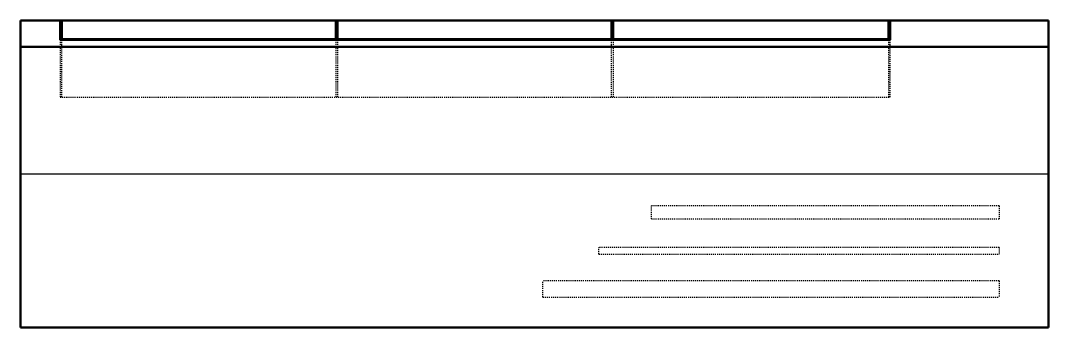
# Model space of a CAD drawing. Header units: millimetres. Extents: x -495 to 495, y -148 to 148.
import ezdxf

# ---------------------------------------------------------------- set-up
doc = ezdxf.new("R2010")
doc.units = ezdxf.units.MM
doc.linetypes.add('Dashed', pattern=[2, 1, -1])
for name, color, linetype, lineweight in [('AM_0', 7, 'Continuous', 50), ('AM_4', 3, 'Continuous', 25), ('AM_9', 6, 'Dashed', 25)]:
    doc.layers.add(name, color=color, linetype=linetype, lineweight=lineweight)

# ---------------------------------------------------------------- blocks, each defined once
blk = doc.blocks.new('1_FTXF18BVJU9_PART4_0_in_FTXF18BVJU9_0')
at = {"layer": 'AM_9'}
for p, q in [((61.9125, -76.99375), (61.9125, -70.64375)), ((447.675, -70.64375), (61.9125, -70.64375)), ((61.9125, -76.99375), (447.675, -76.99375)), ((447.675, -70.64375), (447.675, -76.99375))]:
    blk.add_line(p, q, dxfattribs=at)
blk = doc.blocks.new('2_FTXF18BVJU9_PART3_0_in_FTXF18BVJU9_0')
at = {"layer": 'AM_9'}
for p, q in [((112.7125, -43.259375), (112.7125, -30.559375)), ((447.675, -30.559375), (112.7125, -30.559375)), ((447.675, -30.559375), (447.675, -43.259375)), ((112.7125, -43.259375), (447.675, -43.259375))]:
    blk.add_line(p, q, dxfattribs=at)
blk = doc.blocks.new('3_FTXF18BVJU9_PART2_0_in_FTXF18BVJU9_0')
at = {"layer": 'AM_9'}
for p, q in [((7.9375, -118.665625), (7.9375, -102.790625)), ((447.675, -102.790625), (7.9375, -102.790625)), ((447.675, -102.790625), (447.675, -118.665625)), ((7.9375, -118.665625), (447.675, -118.665625))]:
    blk.add_line(p, q, dxfattribs=at)
blk = doc.blocks.new('4_FTXF18BVJU9_PART1_0_in_FTXF18BVJU9_0')
at = {"layer": 'AM_0'}
for p, q in [((-495.3, 147.64), (495.3, 147.64)), ((-495.3, -147.64), (-495.3, 147.64)), ((-457.2, 147.64), (-457.2, 129.2)), ((-455.61, 129.2), (-455.61, 147.64)), ((-191.56, 147.64), (-191.56, 129.2)), ((-189.97, 129.2), (-189.97, 147.64)), ((74.08, 147.64), (74.08, 129.2)), ((75.67, 129.2), (75.67, 147.64)), ((341.31, 147.64), (341.31, 129.2)), ((342.9, 129.2), (342.9, 147.64)), ((495.3, 147.64), (495.3, -147.64)), ((-457.2, 129.2), (342.9, 129.2)), ((-191.56, 129.72), (-455.61, 129.72)), ((74.08, 129.72), (-189.97, 129.72)), ((341.31, 129.72), (75.67, 129.72)), ((-495.3, 122.24), (495.3, 122.24)), ((495.3, -147.64), (-495.3, -147.64))]:
    blk.add_line(p, q, dxfattribs=at)
at = {"layer": 'AM_4'}
blk.add_line((-495.3, 0), (495.3, 0), dxfattribs=at)
at = {"layer": 'AM_9'}
for p, q in [((-457.2, 129.2), (-457.2, 73.82)), ((-455.61, 73.82), (-455.61, 129.2)), ((-191.56, 129.2), (-191.56, 73.82)), ((-189.97, 129.2), (-189.97, 73.82)), ((74.08, 73.82), (74.08, 129.2)), ((75.67, 129.2), (75.67, 73.82)), ((341.31, 129.2), (341.31, 73.82)), ((342.9, 73.82), (342.9, 129.2)), ((-457.2, 73.82), (342.9, 73.82))]:
    blk.add_line(p, q, dxfattribs=at)

msp = doc.modelspace()

# ---------------------------------------------------------------- block references
for name in ['4_FTXF18BVJU9_PART1_0_in_FTXF18BVJU9_0', '2_FTXF18BVJU9_PART3_0_in_FTXF18BVJU9_0', '1_FTXF18BVJU9_PART4_0_in_FTXF18BVJU9_0', '3_FTXF18BVJU9_PART2_0_in_FTXF18BVJU9_0']:
    msp.add_blockref(name, (0, 0))

doc.saveas('drawing.dxf')
